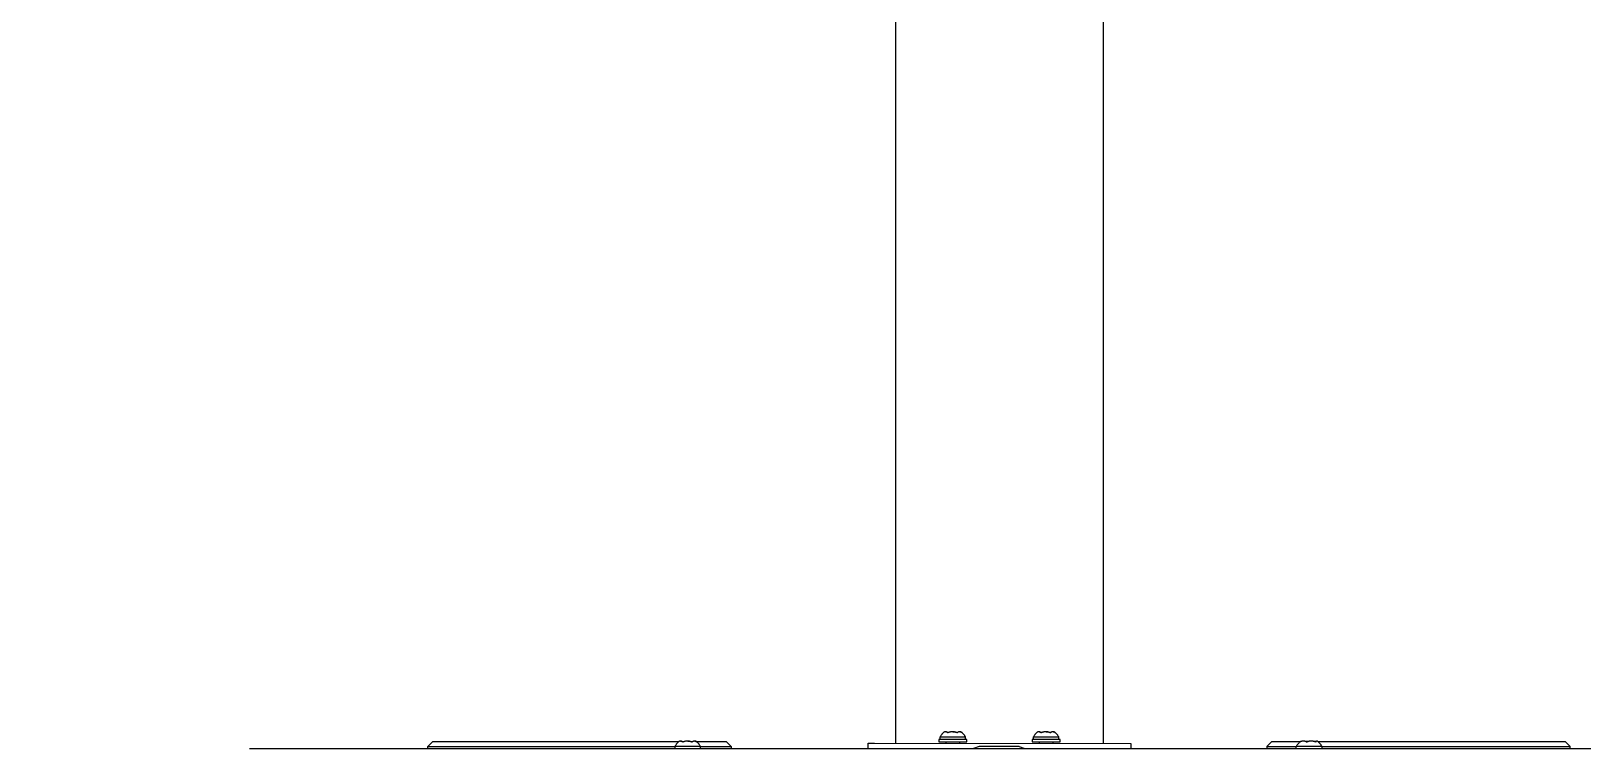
# Model space of a CAD drawing. Header units: millimetres. Extents: x 492 to 7139, y 278 to 5201.
# Drawn here: x 1157 to 1822, y 2796 to 3104 of the extents above; entities that cross this region are included whole.
import ezdxf

# ---------------------------------------------------------------- set-up
doc = ezdxf.new("R2010")
doc.units = ezdxf.units.MM
doc.layers.add('ZANO_R', color=7, linetype='Continuous', lineweight=0)
doc.layers.add('ZANO_W', color=1, linetype='Continuous', lineweight=0)
doc.styles.get("Standard").update_dxf_attribs({"font": 'arial.ttf'})
doc.dimstyles.new('pl i ang', dxfattribs={"dimtxt": 50, "dimasz": 50, "dimexe": 1.25, "dimexo": 0.625, "dimgap": 10, "dimtad": 1, "dimtoh": 1, "dimtxsty": 'Standard', "dimcen": 2.5, "dimclrd": 1, "dimclre": 1, "dimclrt": 1, "dimadec": 0, "dimazin": 0, "dimtfac": 1, "dimtmove": 0, "dimatfit": 3, "dimfxl": 1, "dimarcsym": 1})

# ---------------------------------------------------------------- blocks, each defined once
blk = doc.blocks.new('*D387')
at = {"layer": 'ZANO_W', "color": 1, "lineweight": -2}
for p, q in [((1567.73, 3599.4), (640.14, 3599.4)), ((650.14, 3559.4), (650.14, 2405.63)), ((1503.86, 2365.63), (640.14, 2365.63))]:
    blk.add_line(p, q, dxfattribs=at)
at = {"layer": 'ZANO_W', "color": 1}
for points in [[(656.81, 3559.4), (643.47, 3559.4), (650.14, 3599.4)], [(643.47, 2405.63), (656.81, 2405.63), (650.14, 2365.63)]]:
    blk.add_solid(points, dxfattribs=at)
at = {"layer": 'ZANO_W', "color": 1, "insert": (619.7, 2982.52), "char_height": 40, "attachment_point": 5, "rotation": 90}
blk.add_mtext('1234', dxfattribs=at)
blk = doc.blocks.new('*D388')
at = {"layer": 'ZANO_W', "color": 1, "lineweight": -2}
for p, q in [((1498.7, 5032.17), (538.56, 5032.17)), ((548.56, 4992.17), (548.56, 2405.63)), ((1493.86, 2365.63), (538.56, 2365.63))]:
    blk.add_line(p, q, dxfattribs=at)
at = {"layer": 'ZANO_W', "color": 1}
for points in [[(555.23, 4992.17), (541.9, 4992.17), (548.56, 5032.17)], [(541.9, 2405.63), (555.23, 2405.63), (548.56, 2365.63)]]:
    blk.add_solid(points, dxfattribs=at)
at = {"layer": 'ZANO_W', "color": 1, "insert": (518.14, 3698.9), "char_height": 40, "attachment_point": 5, "rotation": 90}
blk.add_mtext('2667', dxfattribs=at)

msp = doc.modelspace()

# ---------------------------------------------------------------- linework, layer by layer
at = {"layer": 'ZANO_R'}
for p, q in [((1528.12, 2798.13), (1528.12, 4898.97)), ((1617.02, 3136.28), (1617.02, 2797.99)), ((1547.16, 2800.83), (1547.07, 2800.65)), ((1547.25, 2801), (1547.16, 2800.83)), ((1547.35, 2801.18), (1547.25, 2801)), ((1547.45, 2801.34), (1547.35, 2801.18)), ((1547.56, 2801.51), (1547.45, 2801.34)), ((1547.68, 2801.67), (1547.56, 2801.51)), ((1547.8, 2801.82), (1547.68, 2801.67)), ((1547.92, 2801.97), (1547.8, 2801.82)), ((1548.05, 2802.12), (1547.92, 2801.97)), ((1548.19, 2802.27), (1548.05, 2802.12)), ((1548.33, 2802.41), (1548.19, 2802.27)), ((1548.47, 2802.54), (1548.33, 2802.41)), ((1548.62, 2802.67), (1548.47, 2802.54)), ((1548.65, 2802.7), (1548.62, 2802.67)), ((1548.68, 2802.73), (1548.65, 2802.7)), ((1548.71, 2802.76), (1548.68, 2802.73)), ((1548.75, 2802.78), (1548.71, 2802.76)), ((1548.78, 2802.81), (1548.75, 2802.78)), ((1548.82, 2802.83), (1548.78, 2802.81)), ((1548.86, 2802.85), (1548.82, 2802.83)), ((1548.89, 2802.87), (1548.86, 2802.85)), ((1548.93, 2802.89), (1548.89, 2802.87)), ((1548.97, 2802.91), (1548.93, 2802.89)), ((1549.01, 2802.93), (1548.97, 2802.91)), ((1549.05, 2802.94), (1549.01, 2802.93)), ((1549.09, 2802.96), (1549.05, 2802.94)), ((1549.13, 2802.97), (1549.09, 2802.96)), ((1549.17, 2802.98), (1549.13, 2802.97)), ((1549.21, 2802.99), (1549.17, 2802.98)), ((1549.25, 2803), (1549.21, 2802.99)), ((1549.3, 2803.01), (1549.25, 2803)), ((1549.34, 2803.01), (1549.3, 2803.01)), ((1549.38, 2803.02), (1549.34, 2803.01)), ((1549.42, 2803.02), (1549.38, 2803.02)), ((1549.47, 2803.02), (1549.42, 2803.02)), ((1549.51, 2803.02), (1549.47, 2803.02)), ((1549.55, 2803.02), (1549.51, 2803.02)), ((1549.54, 2803.02), (1549.59, 2803.02)), ((1549.6, 2803.02), (1549.55, 2803.02)), ((1549.59, 2803.02), (1549.65, 2803.02)), ((1549.64, 2803.01), (1549.6, 2803.02)), ((1549.68, 2803.01), (1549.64, 2803.01)), ((1549.65, 2803.02), (1549.7, 2803.02)), ((1549.72, 2803), (1549.68, 2803.01)), ((1549.7, 2803.02), (1549.75, 2803.01)), ((1549.76, 2802.99), (1549.72, 2803)), ((1549.75, 2803.01), (1549.81, 2803.01)), ((1549.81, 2802.98), (1549.76, 2802.99)), ((1549.81, 2803.01), (1549.86, 2803)), ((1549.85, 2802.97), (1549.81, 2802.98)), ((1549.89, 2802.95), (1549.85, 2802.97)), ((1549.86, 2803), (1549.91, 2802.99)), ((1549.93, 2802.94), (1549.89, 2802.95)), ((1549.91, 2802.99), (1549.97, 2802.98)), ((1549.97, 2802.92), (1549.93, 2802.94)), ((1549.97, 2802.98), (1550.02, 2802.96)), ((1550.01, 2802.9), (1549.97, 2802.92)), ((1550.04, 2802.88), (1550.01, 2802.9)), ((1550.02, 2802.96), (1550.07, 2802.95)), ((1550.08, 2802.86), (1550.04, 2802.88)), ((1550.07, 2802.95), (1550.12, 2802.93)), ((1550.12, 2802.84), (1550.08, 2802.86)), ((1550.12, 2802.93), (1550.17, 2802.91)), ((1550.16, 2802.82), (1550.12, 2802.84)), ((1550.19, 2802.8), (1550.16, 2802.82)), ((1550.17, 2802.91), (1550.22, 2802.89)), ((1550.23, 2802.77), (1550.19, 2802.8)), ((1550.22, 2802.89), (1550.27, 2802.87)), ((1550.26, 2802.74), (1550.23, 2802.77)), ((1550.29, 2802.72), (1550.26, 2802.74)), ((1550.27, 2802.87), (1550.32, 2802.85)), ((1550.32, 2802.69), (1550.29, 2802.72)), ((1550.32, 2802.85), (1550.37, 2802.82)), ((1550.35, 2802.66), (1550.32, 2802.69)), ((1550.38, 2802.63), (1550.35, 2802.66)), ((1550.37, 2802.82), (1550.42, 2802.79)), ((1550.41, 2802.59), (1550.38, 2802.63)), ((1550.57, 2802.66), (1550.41, 2802.59)), ((1550.42, 2802.79), (1550.46, 2802.77)), ((1550.46, 2802.77), (1550.51, 2802.74)), ((1550.51, 2802.74), (1550.55, 2802.7)), ((1550.55, 2802.7), (1550.59, 2802.67)), ((1550.73, 2802.72), (1550.57, 2802.66)), ((1550.9, 2802.78), (1550.73, 2802.72)), ((1551.06, 2802.83), (1550.9, 2802.78)), ((1551.23, 2802.88), (1551.06, 2802.83)), ((1551.4, 2802.91), (1551.23, 2802.88)), ((1551.57, 2802.95), (1551.4, 2802.91)), ((1551.74, 2802.97), (1551.57, 2802.95)), ((1551.91, 2803), (1551.74, 2802.97)), ((1552.08, 2803.01), (1551.91, 2803)), ((1552.26, 2803.02), (1552.08, 2803.01)), ((1552.43, 2803.02), (1552.26, 2803.02)), ((1552.6, 2803.02), (1552.43, 2803.02)), ((1552.58, 2803.02), (1552.75, 2803.02)), ((1552.78, 2803.01), (1552.6, 2803.02)), ((1552.75, 2803.02), (1552.92, 2803.02)), ((1552.95, 2803), (1552.78, 2803.01)), ((1552.92, 2803.02), (1553.08, 2803.01)), ((1553.12, 2802.97), (1552.95, 2803)), ((1553.08, 2803.01), (1553.25, 2802.99)), ((1553.29, 2802.95), (1553.12, 2802.97)), ((1553.25, 2802.99), (1553.42, 2802.97)), ((1553.46, 2802.91), (1553.29, 2802.95)), ((1553.42, 2802.97), (1553.58, 2802.95)), ((1553.63, 2802.88), (1553.46, 2802.91)), ((1553.58, 2802.95), (1553.75, 2802.91)), ((1553.8, 2802.83), (1553.63, 2802.88)), ((1553.75, 2802.91), (1553.91, 2802.88)), ((1553.96, 2802.78), (1553.8, 2802.83)), ((1553.91, 2802.88), (1554.07, 2802.83)), ((1554.13, 2802.72), (1553.96, 2802.78)), ((1554.07, 2802.83), (1554.23, 2802.78)), ((1554.29, 2802.66), (1554.13, 2802.72)), ((1554.23, 2802.78), (1554.39, 2802.73)), ((1554.45, 2802.59), (1554.29, 2802.66)), ((1554.39, 2802.73), (1554.55, 2802.67)), ((1554.49, 2802.63), (1554.45, 2802.59)), ((1554.53, 2802.67), (1554.49, 2802.63)), ((1554.57, 2802.7), (1554.53, 2802.67)), ((1554.62, 2802.73), (1554.57, 2802.7)), ((1554.66, 2802.76), (1554.62, 2802.73)), ((1554.71, 2802.79), (1554.66, 2802.76)), ((1554.75, 2802.82), (1554.71, 2802.79)), ((1554.8, 2802.84), (1554.75, 2802.82)), ((1554.85, 2802.87), (1554.8, 2802.84)), ((1554.9, 2802.89), (1554.85, 2802.87)), ((1554.95, 2802.91), (1554.9, 2802.89)), ((1555, 2802.93), (1554.95, 2802.91)), ((1555.05, 2802.95), (1555, 2802.93)), ((1555.1, 2802.96), (1555.05, 2802.95)), ((1555.15, 2802.98), (1555.1, 2802.96)), ((1555.21, 2802.99), (1555.15, 2802.98)), ((1555.26, 2803), (1555.21, 2802.99)), ((1555.31, 2803.01), (1555.26, 2803)), ((1555.37, 2803.01), (1555.31, 2803.01)), ((1555.42, 2803.02), (1555.37, 2803.01)), ((1555.48, 2803.02), (1555.42, 2803.02)), ((1555.53, 2803.02), (1555.48, 2803.02)), ((1555.58, 2803.02), (1555.53, 2803.02)), ((1555.64, 2803.02), (1555.58, 2803.02)), ((1555.62, 2803.02), (1555.67, 2803.02)), ((1555.69, 2803.01), (1555.64, 2803.02)), ((1555.67, 2803.02), (1555.71, 2803.02)), ((1555.75, 2803.01), (1555.69, 2803.01)), ((1555.71, 2803.02), (1555.76, 2803.02)), ((1555.8, 2803), (1555.75, 2803.01)), ((1555.76, 2803.02), (1555.8, 2803.01)), ((1555.8, 2803.01), (1555.85, 2803)), ((1555.85, 2802.99), (1555.8, 2803)), ((1555.85, 2803), (1555.89, 2803)), ((1555.9, 2802.98), (1555.85, 2802.99)), ((1555.89, 2803), (1555.94, 2802.99)), ((1555.96, 2802.96), (1555.9, 2802.98)), ((1555.94, 2802.99), (1555.98, 2802.98)), ((1556.01, 2802.95), (1555.96, 2802.96)), ((1555.98, 2802.98), (1556.02, 2802.96)), ((1556.06, 2802.93), (1556.01, 2802.95)), ((1556.02, 2802.96), (1556.07, 2802.95)), ((1556.11, 2802.91), (1556.06, 2802.93)), ((1556.07, 2802.95), (1556.11, 2802.93)), ((1556.11, 2802.93), (1556.15, 2802.92)), ((1556.16, 2802.89), (1556.11, 2802.91)), ((1556.15, 2802.92), (1556.19, 2802.9)), ((1556.21, 2802.87), (1556.16, 2802.89)), ((1556.19, 2802.9), (1556.23, 2802.88)), ((1556.26, 2802.84), (1556.21, 2802.87)), ((1556.23, 2802.88), (1556.27, 2802.86)), ((1556.31, 2802.82), (1556.26, 2802.84)), ((1556.27, 2802.86), (1556.31, 2802.83)), ((1556.31, 2802.83), (1556.35, 2802.81)), ((1556.35, 2802.79), (1556.31, 2802.82)), ((1556.35, 2802.81), (1556.38, 2802.78)), ((1556.4, 2802.76), (1556.35, 2802.79)), ((1556.38, 2802.78), (1556.42, 2802.76)), ((1556.44, 2802.73), (1556.4, 2802.76)), ((1556.42, 2802.76), (1556.46, 2802.73)), ((1556.49, 2802.7), (1556.44, 2802.73)), ((1556.46, 2802.73), (1556.49, 2802.7)), ((1556.53, 2802.67), (1556.49, 2802.7)), ((1556.49, 2802.7), (1556.52, 2802.67)), ((1556.52, 2802.67), (1556.57, 2802.63)), ((1556.57, 2802.63), (1556.53, 2802.67)), ((1556.61, 2802.59), (1556.57, 2802.63)), ((1556.57, 2802.63), (1556.61, 2802.59)), ((1556.76, 2802.46), (1556.61, 2802.6)), ((1556.91, 2802.32), (1556.76, 2802.46)), ((1557.05, 2802.17), (1556.91, 2802.32)), ((1557.18, 2802.02), (1557.05, 2802.17)), ((1557.31, 2801.86), (1557.18, 2802.02)), ((1557.44, 2801.7), (1557.31, 2801.86)), ((1557.56, 2801.53), (1557.44, 2801.7)), ((1557.67, 2801.37), (1557.56, 2801.53)), ((1557.78, 2801.19), (1557.67, 2801.37)), ((1557.88, 2801.02), (1557.78, 2801.19)), ((1557.98, 2800.84), (1557.88, 2801.02)), ((1558.07, 2800.65), (1557.98, 2800.84)), ((1587.16, 2800.83), (1587.07, 2800.65)), ((1587.25, 2801), (1587.16, 2800.83)), ((1587.35, 2801.17), (1587.25, 2801)), ((1587.45, 2801.34), (1587.35, 2801.17)), ((1587.56, 2801.5), (1587.45, 2801.34)), ((1587.68, 2801.66), (1587.56, 2801.5)), ((1587.8, 2801.82), (1587.68, 2801.66)), ((1587.92, 2801.97), (1587.8, 2801.82)), ((1588.05, 2802.12), (1587.92, 2801.97)), ((1588.19, 2802.26), (1588.05, 2802.12)), ((1588.33, 2802.4), (1588.19, 2802.26)), ((1588.47, 2802.54), (1588.33, 2802.4)), ((1588.62, 2802.67), (1588.47, 2802.54)), ((1588.65, 2802.7), (1588.62, 2802.67)), ((1588.68, 2802.73), (1588.65, 2802.7)), ((1588.71, 2802.75), (1588.68, 2802.73)), ((1588.75, 2802.78), (1588.71, 2802.75)), ((1588.78, 2802.8), (1588.75, 2802.78)), ((1588.82, 2802.83), (1588.78, 2802.8)), ((1588.86, 2802.85), (1588.82, 2802.83)), ((1588.89, 2802.87), (1588.86, 2802.85)), ((1588.93, 2802.89), (1588.89, 2802.87)), ((1588.97, 2802.91), (1588.93, 2802.89)), ((1589.01, 2802.93), (1588.97, 2802.91)), ((1589.05, 2802.94), (1589.01, 2802.93)), ((1589.09, 2802.96), (1589.05, 2802.94)), ((1589.13, 2802.97), (1589.09, 2802.96)), ((1589.17, 2802.98), (1589.13, 2802.97)), ((1589.21, 2802.99), (1589.17, 2802.98)), ((1589.25, 2803), (1589.21, 2802.99)), ((1589.3, 2803), (1589.25, 2803)), ((1589.34, 2803.01), (1589.3, 2803)), ((1589.38, 2803.01), (1589.34, 2803.01)), ((1589.42, 2803.02), (1589.38, 2803.01)), ((1589.47, 2803.02), (1589.42, 2803.02)), ((1589.51, 2803.02), (1589.47, 2803.02)), ((1589.55, 2803.02), (1589.51, 2803.02)), ((1589.54, 2803.02), (1589.59, 2803.02)), ((1589.6, 2803.01), (1589.55, 2803.02)), ((1589.59, 2803.02), (1589.65, 2803.02)), ((1589.64, 2803.01), (1589.6, 2803.01)), ((1589.68, 2803), (1589.64, 2803.01)), ((1589.65, 2803.02), (1589.7, 2803.01)), ((1589.72, 2802.99), (1589.68, 2803)), ((1589.7, 2803.01), (1589.75, 2803.01)), ((1589.76, 2802.98), (1589.72, 2802.99)), ((1589.75, 2803.01), (1589.81, 2803)), ((1589.81, 2802.97), (1589.76, 2802.98)), ((1589.81, 2803), (1589.86, 2802.99)), ((1589.85, 2802.96), (1589.81, 2802.97)), ((1589.89, 2802.95), (1589.85, 2802.96)), ((1589.86, 2802.99), (1589.91, 2802.98)), ((1589.93, 2802.93), (1589.89, 2802.95)), ((1589.91, 2802.98), (1589.97, 2802.97)), ((1589.97, 2802.92), (1589.93, 2802.93)), ((1589.97, 2802.97), (1590.02, 2802.96)), ((1590.01, 2802.9), (1589.97, 2802.92)), ((1590.04, 2802.88), (1590.01, 2802.9)), ((1590.02, 2802.96), (1590.07, 2802.94)), ((1590.08, 2802.86), (1590.04, 2802.88)), ((1590.07, 2802.94), (1590.12, 2802.93)), ((1590.12, 2802.84), (1590.08, 2802.86)), ((1590.12, 2802.93), (1590.17, 2802.91)), ((1590.16, 2802.82), (1590.12, 2802.84)), ((1590.19, 2802.79), (1590.16, 2802.82)), ((1590.17, 2802.91), (1590.22, 2802.89)), ((1590.22, 2802.77), (1590.19, 2802.79)), ((1590.22, 2802.89), (1590.27, 2802.87)), ((1590.26, 2802.74), (1590.22, 2802.77)), ((1590.29, 2802.71), (1590.26, 2802.74)), ((1590.27, 2802.87), (1590.32, 2802.84)), ((1590.32, 2802.68), (1590.29, 2802.71)), ((1590.32, 2802.84), (1590.37, 2802.82)), ((1590.35, 2802.65), (1590.32, 2802.68)), ((1590.38, 2802.62), (1590.35, 2802.65)), ((1590.37, 2802.82), (1590.42, 2802.79)), ((1590.41, 2802.59), (1590.38, 2802.62)), ((1590.57, 2802.66), (1590.41, 2802.59)), ((1590.42, 2802.79), (1590.46, 2802.76)), ((1590.46, 2802.76), (1590.51, 2802.73)), ((1590.51, 2802.73), (1590.55, 2802.7)), ((1590.55, 2802.7), (1590.59, 2802.67)), ((1590.73, 2802.72), (1590.57, 2802.66)), ((1590.9, 2802.78), (1590.73, 2802.72)), ((1591.06, 2802.83), (1590.9, 2802.78)), ((1591.23, 2802.87), (1591.06, 2802.83)), ((1591.4, 2802.91), (1591.23, 2802.87)), ((1591.57, 2802.94), (1591.4, 2802.91)), ((1591.74, 2802.97), (1591.57, 2802.94)), ((1591.91, 2802.99), (1591.74, 2802.97)), ((1592.08, 2803.01), (1591.91, 2802.99)), ((1592.26, 2803.02), (1592.08, 2803.01)), ((1592.43, 2803.02), (1592.26, 2803.02)), ((1592.6, 2803.02), (1592.43, 2803.02)), ((1592.58, 2803.02), (1592.75, 2803.02)), ((1592.78, 2803.01), (1592.6, 2803.02)), ((1592.75, 2803.02), (1592.92, 2803.01)), ((1592.95, 2802.99), (1592.78, 2803.01)), ((1592.92, 2803.01), (1593.08, 2803)), ((1593.12, 2802.97), (1592.95, 2802.99)), ((1593.08, 2803), (1593.25, 2802.99)), ((1593.29, 2802.94), (1593.12, 2802.97)), ((1593.25, 2802.99), (1593.42, 2802.97)), ((1593.46, 2802.91), (1593.29, 2802.94)), ((1593.42, 2802.97), (1593.58, 2802.94)), ((1593.63, 2802.87), (1593.46, 2802.91)), ((1593.58, 2802.94), (1593.75, 2802.91)), ((1593.8, 2802.83), (1593.63, 2802.87)), ((1593.75, 2802.91), (1593.91, 2802.87)), ((1593.96, 2802.78), (1593.8, 2802.83)), ((1593.91, 2802.87), (1594.07, 2802.83)), ((1594.13, 2802.72), (1593.96, 2802.78)), ((1594.07, 2802.83), (1594.23, 2802.78)), ((1594.29, 2802.66), (1594.13, 2802.72)), ((1594.23, 2802.78), (1594.39, 2802.73)), ((1594.45, 2802.59), (1594.29, 2802.66)), ((1594.39, 2802.73), (1594.55, 2802.67)), ((1594.49, 2802.63), (1594.45, 2802.59)), ((1594.53, 2802.66), (1594.49, 2802.63)), ((1594.57, 2802.7), (1594.53, 2802.66)), ((1594.62, 2802.73), (1594.57, 2802.7)), ((1594.66, 2802.76), (1594.62, 2802.73)), ((1594.71, 2802.79), (1594.66, 2802.76)), ((1594.75, 2802.81), (1594.71, 2802.79)), ((1594.8, 2802.84), (1594.75, 2802.81)), ((1594.85, 2802.86), (1594.8, 2802.84)), ((1594.9, 2802.89), (1594.85, 2802.86)), ((1594.95, 2802.91), (1594.9, 2802.89)), ((1595, 2802.93), (1594.95, 2802.91)), ((1595.05, 2802.94), (1595, 2802.93)), ((1595.1, 2802.96), (1595.05, 2802.94)), ((1595.15, 2802.97), (1595.1, 2802.96)), ((1595.21, 2802.99), (1595.15, 2802.97)), ((1595.26, 2803), (1595.21, 2802.99)), ((1595.31, 2803), (1595.26, 2803)), ((1595.37, 2803.01), (1595.31, 2803)), ((1595.42, 2803.01), (1595.37, 2803.01)), ((1595.48, 2803.02), (1595.42, 2803.01)), ((1595.53, 2803.02), (1595.48, 2803.02)), ((1595.58, 2803.02), (1595.53, 2803.02)), ((1595.64, 2803.01), (1595.58, 2803.02)), ((1595.62, 2803.02), (1595.67, 2803.02)), ((1595.69, 2803.01), (1595.64, 2803.01)), ((1595.67, 2803.02), (1595.71, 2803.02)), ((1595.75, 2803), (1595.69, 2803.01)), ((1595.71, 2803.02), (1595.76, 2803.01)), ((1595.8, 2803), (1595.75, 2803)), ((1595.76, 2803.01), (1595.8, 2803.01)), ((1595.8, 2803.01), (1595.85, 2803)), ((1595.85, 2802.99), (1595.8, 2803)), ((1595.85, 2803), (1595.89, 2802.99)), ((1595.9, 2802.97), (1595.85, 2802.99)), ((1595.89, 2802.99), (1595.94, 2802.98)), ((1595.96, 2802.96), (1595.9, 2802.97)), ((1595.94, 2802.98), (1595.98, 2802.97)), ((1596.01, 2802.94), (1595.96, 2802.96)), ((1595.98, 2802.97), (1596.02, 2802.96)), ((1596.06, 2802.93), (1596.01, 2802.94)), ((1596.02, 2802.96), (1596.07, 2802.95)), ((1596.11, 2802.91), (1596.06, 2802.93)), ((1596.07, 2802.95), (1596.11, 2802.93)), ((1596.11, 2802.93), (1596.15, 2802.91)), ((1596.16, 2802.89), (1596.11, 2802.91)), ((1596.15, 2802.91), (1596.19, 2802.89)), ((1596.21, 2802.86), (1596.16, 2802.89)), ((1596.19, 2802.89), (1596.23, 2802.87)), ((1596.26, 2802.84), (1596.21, 2802.86)), ((1596.23, 2802.87), (1596.27, 2802.85)), ((1596.31, 2802.81), (1596.26, 2802.84)), ((1596.27, 2802.85), (1596.31, 2802.83)), ((1596.31, 2802.83), (1596.35, 2802.81)), ((1596.35, 2802.79), (1596.31, 2802.81)), ((1596.35, 2802.81), (1596.38, 2802.78)), ((1596.4, 2802.76), (1596.35, 2802.79)), ((1596.38, 2802.78), (1596.42, 2802.75)), ((1596.44, 2802.73), (1596.4, 2802.76)), ((1596.42, 2802.75), (1596.46, 2802.73)), ((1596.49, 2802.7), (1596.44, 2802.73)), ((1596.46, 2802.73), (1596.49, 2802.7)), ((1596.53, 2802.66), (1596.49, 2802.7)), ((1596.49, 2802.7), (1596.52, 2802.67)), ((1596.52, 2802.67), (1596.57, 2802.63)), ((1596.57, 2802.63), (1596.53, 2802.66)), ((1596.61, 2802.59), (1596.57, 2802.63)), ((1596.57, 2802.63), (1596.61, 2802.59)), ((1596.76, 2802.45), (1596.61, 2802.59)), ((1596.91, 2802.31), (1596.76, 2802.45)), ((1597.05, 2802.16), (1596.91, 2802.31)), ((1597.18, 2802.01), (1597.05, 2802.16)), ((1597.31, 2801.86), (1597.18, 2802.01)), ((1597.44, 2801.7), (1597.31, 2801.86)), ((1597.56, 2801.53), (1597.44, 2801.7)), ((1597.67, 2801.36), (1597.56, 2801.53)), ((1597.78, 2801.19), (1597.67, 2801.36)), ((1597.88, 2801.01), (1597.78, 2801.19)), ((1597.98, 2800.83), (1597.88, 2801.01)), ((1598.07, 2800.65), (1597.98, 2800.83)), ((1250.9, 2795.65), (1250.82, 2795.64)), ((1572.44, 2795.65), (1250.9, 2795.65)), ((1327.44, 2795.65), (1327.44, 2796.65)), ((1327.44, 2796.65), (1433.34, 2796.65)), ((1327.45, 2796.65), (1329.44, 2798.65)), ((1434.87, 2798.65), (1329.44, 2798.65)), ((1433.43, 2796.82), (1433.34, 2796.65)), ((1444.34, 2796.65), (1433.34, 2796.65)), ((1433.34, 2796.65), (1433.34, 2795.65)), ((1433.53, 2797), (1433.43, 2796.82)), ((1433.62, 2797.17), (1433.53, 2797)), ((1433.73, 2797.33), (1433.62, 2797.17)), ((1433.84, 2797.5), (1433.73, 2797.33)), ((1433.95, 2797.66), (1433.84, 2797.5)), ((1434.07, 2797.81), (1433.95, 2797.66)), ((1434.2, 2797.97), (1434.07, 2797.81)), ((1434.33, 2798.11), (1434.2, 2797.97)), ((1434.46, 2798.26), (1434.33, 2798.11)), ((1434.6, 2798.4), (1434.46, 2798.26)), ((1434.74, 2798.53), (1434.6, 2798.4)), ((1434.89, 2798.66), (1434.74, 2798.53)), ((1434.92, 2798.69), (1434.89, 2798.66)), ((1434.96, 2798.72), (1434.92, 2798.69)), ((1434.99, 2798.75), (1434.96, 2798.72)), ((1435.02, 2798.77), (1434.99, 2798.75)), ((1435.06, 2798.8), (1435.02, 2798.77)), ((1435.09, 2798.82), (1435.06, 2798.8)), ((1435.13, 2798.84), (1435.09, 2798.82)), ((1435.17, 2798.87), (1435.13, 2798.84)), ((1435.2, 2798.89), (1435.17, 2798.87)), ((1435.24, 2798.9), (1435.2, 2798.89)), ((1435.28, 2798.92), (1435.24, 2798.9)), ((1435.32, 2798.94), (1435.28, 2798.92)), ((1435.36, 2798.95), (1435.32, 2798.94)), ((1435.4, 2798.96), (1435.36, 2798.95)), ((1435.44, 2798.97), (1435.4, 2798.96)), ((1435.49, 2798.98), (1435.44, 2798.97)), ((1435.53, 2798.99), (1435.49, 2798.98)), ((1435.57, 2799), (1435.53, 2798.99)), ((1435.61, 2799.01), (1435.57, 2799)), ((1435.66, 2799.01), (1435.61, 2799.01)), ((1435.7, 2799.01), (1435.66, 2799.01)), ((1435.74, 2799.01), (1435.7, 2799.01)), ((1435.78, 2799.01), (1435.74, 2799.01)), ((1435.83, 2799.01), (1435.78, 2799.01)), ((1435.81, 2799.01), (1435.87, 2799.01)), ((1435.87, 2799.01), (1435.83, 2799.01)), ((1435.91, 2799), (1435.87, 2799.01)), ((1435.87, 2799.01), (1435.92, 2799.01)), ((1435.95, 2799), (1435.91, 2799)), ((1435.92, 2799.01), (1435.97, 2799.01)), ((1436, 2798.99), (1435.95, 2799)), ((1435.97, 2799.01), (1436.03, 2799)), ((1436.04, 2798.98), (1436, 2798.99)), ((1436.03, 2799), (1436.08, 2799)), ((1436.08, 2798.97), (1436.04, 2798.98)), ((1436.08, 2799), (1436.13, 2798.99)), ((1436.12, 2798.96), (1436.08, 2798.97)), ((1436.16, 2798.94), (1436.12, 2798.96)), ((1436.13, 2798.99), (1436.19, 2798.98)), ((1436.2, 2798.93), (1436.16, 2798.94)), ((1436.19, 2798.98), (1436.24, 2798.97)), ((1436.24, 2798.91), (1436.2, 2798.93)), ((1436.24, 2798.97), (1436.29, 2798.95)), ((1436.28, 2798.89), (1436.24, 2798.91)), ((1436.32, 2798.88), (1436.28, 2798.89)), ((1436.29, 2798.95), (1436.34, 2798.94)), ((1436.36, 2798.86), (1436.32, 2798.88)), ((1436.34, 2798.94), (1436.4, 2798.92)), ((1436.39, 2798.83), (1436.36, 2798.86)), ((1436.43, 2798.81), (1436.39, 2798.83)), ((1436.4, 2798.92), (1436.45, 2798.9)), ((1436.46, 2798.79), (1436.43, 2798.81)), ((1436.45, 2798.9), (1436.5, 2798.88)), ((1436.5, 2798.76), (1436.46, 2798.79)), ((1436.5, 2798.88), (1436.55, 2798.86)), ((1436.53, 2798.74), (1436.5, 2798.76)), ((1436.56, 2798.71), (1436.53, 2798.74)), ((1436.55, 2798.86), (1436.6, 2798.84)), ((1436.6, 2798.68), (1436.56, 2798.71)), ((1436.6, 2798.84), (1436.64, 2798.81)), ((1436.63, 2798.65), (1436.6, 2798.68)), ((1436.66, 2798.62), (1436.63, 2798.65)), ((1436.64, 2798.81), (1436.69, 2798.79)), ((1436.68, 2798.59), (1436.66, 2798.62)), ((1436.84, 2798.65), (1436.68, 2798.59)), ((1436.69, 2798.79), (1436.74, 2798.76)), ((1436.74, 2798.76), (1436.78, 2798.73)), ((1436.78, 2798.73), (1436.83, 2798.7)), ((1436.83, 2798.7), (1436.87, 2798.66)), ((1437.01, 2798.72), (1436.84, 2798.65)), ((1437.17, 2798.77), (1437.01, 2798.72)), ((1437.34, 2798.82), (1437.17, 2798.77)), ((1437.5, 2798.87), (1437.34, 2798.82)), ((1437.67, 2798.91), (1437.5, 2798.87)), ((1437.84, 2798.94), (1437.67, 2798.91)), ((1438.01, 2798.97), (1437.84, 2798.94)), ((1438.19, 2798.99), (1438.01, 2798.97)), ((1438.36, 2799), (1438.19, 2798.99)), ((1438.53, 2799.01), (1438.36, 2799)), ((1438.7, 2799.01), (1438.53, 2799.01)), ((1438.88, 2799.01), (1438.7, 2799.01)), ((1438.85, 2799.01), (1439.02, 2799.01)), ((1439.05, 2799), (1438.88, 2799.01)), ((1439.02, 2799.01), (1439.19, 2799.01)), ((1439.22, 2798.99), (1439.05, 2799)), ((1439.19, 2799.01), (1439.36, 2799)), ((1439.39, 2798.97), (1439.22, 2798.99)), ((1439.36, 2799), (1439.52, 2798.98)), ((1439.57, 2798.94), (1439.39, 2798.97)), ((1439.52, 2798.98), (1439.69, 2798.96)), ((1439.74, 2798.91), (1439.57, 2798.94)), ((1439.69, 2798.96), (1439.86, 2798.94)), ((1439.9, 2798.87), (1439.74, 2798.91)), ((1439.86, 2798.94), (1440.02, 2798.91)), ((1440.07, 2798.82), (1439.9, 2798.87)), ((1440.02, 2798.91), (1440.18, 2798.87)), ((1440.24, 2798.77), (1440.07, 2798.82)), ((1440.18, 2798.87), (1440.35, 2798.82)), ((1440.4, 2798.72), (1440.24, 2798.77)), ((1440.35, 2798.82), (1440.51, 2798.78)), ((1440.56, 2798.65), (1440.4, 2798.72)), ((1440.51, 2798.78), (1440.66, 2798.72)), ((1440.72, 2798.59), (1440.56, 2798.65)), ((1440.66, 2798.72), (1440.82, 2798.66)), ((1440.76, 2798.62), (1440.72, 2798.59)), ((1440.8, 2798.66), (1440.76, 2798.62)), ((1440.85, 2798.69), (1440.8, 2798.66)), ((1440.89, 2798.72), (1440.85, 2798.69)), ((1440.93, 2798.75), (1440.89, 2798.72)), ((1440.98, 2798.78), (1440.93, 2798.75)), ((1441.03, 2798.81), (1440.98, 2798.78)), ((1441.07, 2798.84), (1441.03, 2798.81)), ((1441.12, 2798.86), (1441.07, 2798.84)), ((1441.17, 2798.88), (1441.12, 2798.86)), ((1441.22, 2798.9), (1441.17, 2798.88)), ((1441.27, 2798.92), (1441.22, 2798.9)), ((1441.32, 2798.94), (1441.27, 2798.92)), ((1441.38, 2798.95), (1441.32, 2798.94)), ((1441.43, 2798.97), (1441.38, 2798.95)), ((1441.48, 2798.98), (1441.43, 2798.97)), ((1441.53, 2798.99), (1441.48, 2798.98)), ((1441.59, 2799), (1441.53, 2798.99)), ((1441.64, 2799.01), (1441.59, 2799)), ((1441.69, 2799.01), (1441.64, 2799.01)), ((1441.75, 2799.01), (1441.69, 2799.01)), ((1441.8, 2799.01), (1441.75, 2799.01)), ((1441.86, 2799.01), (1441.8, 2799.01)), ((1441.91, 2799.01), (1441.86, 2799.01)), ((1441.9, 2799.01), (1441.94, 2799.01)), ((1441.96, 2799.01), (1441.91, 2799.01)), ((1441.94, 2799.01), (1441.99, 2799.01)), ((1442.02, 2799), (1441.96, 2799.01)), ((1441.99, 2799.01), (1442.03, 2799.01)), ((1442.07, 2798.99), (1442.02, 2799)), ((1442.03, 2799.01), (1442.08, 2799)), ((1442.13, 2798.98), (1442.07, 2798.99)), ((1442.08, 2799), (1442.12, 2799)), ((1442.12, 2799), (1442.17, 2798.99)), ((1442.18, 2798.97), (1442.13, 2798.98)), ((1442.17, 2798.99), (1442.21, 2798.98)), ((1442.23, 2798.95), (1442.18, 2798.97)), ((1442.21, 2798.98), (1442.25, 2798.97)), ((1442.28, 2798.94), (1442.23, 2798.95)), ((1442.25, 2798.97), (1442.3, 2798.95)), ((1442.33, 2798.92), (1442.28, 2798.94)), ((1442.3, 2798.95), (1442.34, 2798.94)), ((1442.38, 2798.9), (1442.33, 2798.92)), ((1442.34, 2798.94), (1442.38, 2798.92)), ((1442.38, 2798.92), (1442.42, 2798.91)), ((1442.43, 2798.88), (1442.38, 2798.9)), ((1442.42, 2798.91), (1442.46, 2798.89)), ((1442.48, 2798.86), (1442.43, 2798.88)), ((1442.46, 2798.89), (1442.5, 2798.87)), ((1442.53, 2798.84), (1442.48, 2798.86)), ((1442.5, 2798.87), (1442.54, 2798.85)), ((1442.58, 2798.81), (1442.53, 2798.84)), ((1442.54, 2798.85), (1442.58, 2798.83)), ((1442.58, 2798.83), (1442.62, 2798.8)), ((1442.63, 2798.78), (1442.58, 2798.81)), ((1442.62, 2798.8), (1442.66, 2798.78)), ((1442.67, 2798.75), (1442.63, 2798.78)), ((1442.66, 2798.78), (1442.69, 2798.75)), ((1442.72, 2798.72), (1442.67, 2798.75)), ((1442.69, 2798.75), (1442.73, 2798.72)), ((1442.76, 2798.69), (1442.72, 2798.72)), ((1442.73, 2798.72), (1442.76, 2798.69)), ((1442.8, 2798.66), (1442.76, 2798.69)), ((1442.76, 2798.69), (1442.8, 2798.66)), ((1442.84, 2798.62), (1442.8, 2798.66)), ((1442.8, 2798.66), (1442.84, 2798.63)), ((1455.44, 2798.65), (1442.82, 2798.65)), ((1442.84, 2798.63), (1442.88, 2798.59)), ((1442.88, 2798.59), (1442.84, 2798.62)), ((1443.03, 2798.45), (1442.88, 2798.59)), ((1443.18, 2798.31), (1443.03, 2798.45)), ((1443.32, 2798.16), (1443.18, 2798.31)), ((1443.46, 2798.01), (1443.32, 2798.16)), ((1443.59, 2797.85), (1443.46, 2798.01)), ((1443.71, 2797.69), (1443.59, 2797.85)), ((1443.83, 2797.53), (1443.71, 2797.69)), ((1443.95, 2797.36), (1443.83, 2797.53)), ((1444.05, 2797.18), (1443.95, 2797.36)), ((1444.16, 2797.01), (1444.05, 2797.18)), ((1444.25, 2796.83), (1444.16, 2797.01)), ((1444.34, 2796.65), (1444.25, 2796.83)), ((1444.34, 2796.65), (1457.44, 2796.65)), ((1444.34, 2795.65), (1444.34, 2796.65)), ((1455.44, 2798.65), (1457.44, 2796.65)), ((1457.44, 2796.65), (1457.44, 2795.65)), ((1516.22, 2795.65), (1516.23, 2798.15)), ((1516.23, 2798.15), (1516.25, 2798.15)), ((1516.25, 2798.15), (1518.95, 2798.15)), ((1518.95, 2798.15), (1628.93, 2797.97)), ((1558.57, 2799.65), (1546.57, 2799.65)), ((1546.57, 2799.65), (1546.57, 2798.65)), ((1546.57, 2798.65), (1558.57, 2798.65)), ((1558.07, 2800.65), (1547.07, 2800.65)), ((1547.07, 2800.65), (1547.07, 2799.65)), ((1549.57, 2798.65), (1549.57, 2798.1)), ((1555.57, 2798.09), (1555.57, 2798.65)), ((1558.07, 2799.65), (1558.07, 2800.65)), ((1558.57, 2798.65), (1558.57, 2799.65)), ((1561.44, 2795.81), (1561.44, 2795.65)), ((1563.9, 2796.65), (1561.45, 2795.81)), ((1561.45, 2795.81), (1572.44, 2795.81)), ((1561.45, 2795.81), (1561.45, 2795.81)), ((1572.44, 2796.65), (1563.9, 2796.65)), ((1580.98, 2796.65), (1572.44, 2796.65)), ((1572.44, 2795.81), (1583.44, 2795.81)), ((1893.97, 2795.65), (1572.44, 2795.65)), ((1580.99, 2796.65), (1583.44, 2795.81)), ((1583.44, 2795.81), (1583.44, 2795.65)), ((1598.57, 2799.65), (1586.57, 2799.65)), ((1586.57, 2799.65), (1586.57, 2798.65)), ((1586.57, 2798.65), (1598.57, 2798.65)), ((1598.07, 2800.65), (1587.07, 2800.65)), ((1587.07, 2800.65), (1587.07, 2799.65)), ((1589.57, 2798.65), (1589.57, 2798.04)), ((1595.57, 2798.03), (1595.57, 2798.65)), ((1598.07, 2799.65), (1598.07, 2800.65)), ((1598.57, 2798.65), (1598.57, 2799.65)), ((1628.93, 2797.97), (1628.92, 2795.65)), ((1689.32, 2798.65), (1687.32, 2796.65)), ((1687.32, 2796.65), (1699.88, 2796.65)), ((1687.32, 2796.65), (1687.32, 2795.65)), ((1701.41, 2798.65), (1689.32, 2798.65)), ((1699.88, 2796.65), (1699.98, 2796.84)), ((1700.14, 2796.65), (1699.88, 2796.65)), ((1699.88, 2795.65), (1699.88, 2796.65)), ((1699.98, 2796.84), (1700.08, 2797.02)), ((1700.08, 2797.02), (1700.18, 2797.2)), ((1710.88, 2796.65), (1700.14, 2796.65)), ((1700.18, 2797.2), (1700.3, 2797.38)), ((1700.3, 2797.38), (1700.42, 2797.55)), ((1700.42, 2797.55), (1700.54, 2797.72)), ((1700.54, 2797.72), (1700.67, 2797.89)), ((1700.67, 2797.89), (1700.81, 2798.05)), ((1700.81, 2798.05), (1700.95, 2798.2)), ((1700.95, 2798.2), (1701.09, 2798.35)), ((1701.09, 2798.35), (1701.25, 2798.5)), ((1701.25, 2798.5), (1701.4, 2798.64)), ((1701.4, 2798.64), (1701.57, 2798.78)), ((1701.55, 2798.63), (1701.48, 2798.59)), ((1701.48, 2798.59), (1701.49, 2798.6)), ((1701.49, 2798.62), (1701.5, 2798.64)), ((1701.49, 2798.6), (1701.49, 2798.62)), ((1701.5, 2798.65), (1701.51, 2798.67)), ((1701.5, 2798.64), (1701.5, 2798.65)), ((1701.51, 2798.69), (1701.52, 2798.7)), ((1701.51, 2798.67), (1701.51, 2798.69)), ((1701.52, 2798.7), (1701.53, 2798.72)), ((1701.53, 2798.72), (1701.54, 2798.73)), ((1701.54, 2798.75), (1701.55, 2798.76)), ((1701.54, 2798.73), (1701.54, 2798.75)), ((1701.55, 2798.76), (1701.56, 2798.78)), ((1701.61, 2798.66), (1701.55, 2798.63)), ((1701.56, 2798.78), (1701.57, 2798.79)), ((1701.57, 2798.78), (1701.73, 2798.9)), ((1701.57, 2798.79), (1701.58, 2798.81)), ((1701.58, 2798.81), (1701.59, 2798.82)), ((1701.59, 2798.82), (1701.61, 2798.83)), ((1701.61, 2798.83), (1701.62, 2798.84)), ((1701.69, 2798.71), (1701.61, 2798.66)), ((1701.62, 2798.84), (1701.63, 2798.86)), ((1701.63, 2798.86), (1701.64, 2798.87)), ((1701.64, 2798.87), (1701.66, 2798.88)), ((1701.66, 2798.88), (1701.67, 2798.89)), ((1701.67, 2798.89), (1701.68, 2798.9)), ((1701.68, 2798.9), (1701.7, 2798.91)), ((1701.77, 2798.75), (1701.69, 2798.71)), ((1701.7, 2798.91), (1701.71, 2798.92)), ((1701.71, 2798.92), (1701.73, 2798.93)), ((1701.73, 2798.93), (1701.74, 2798.94)), ((1701.74, 2798.94), (1701.76, 2798.95)), ((1701.76, 2798.95), (1701.77, 2798.95)), ((1701.77, 2798.95), (1701.79, 2798.96)), ((1701.85, 2798.79), (1701.77, 2798.75)), ((1701.79, 2798.96), (1701.81, 2798.97)), ((1701.81, 2798.97), (1701.82, 2798.97)), ((1701.82, 2798.97), (1701.84, 2798.98)), ((1701.84, 2798.98), (1701.86, 2798.98)), ((1701.94, 2798.82), (1701.85, 2798.79)), ((1701.86, 2798.98), (1701.87, 2798.99)), ((1701.87, 2798.99), (1701.89, 2798.99)), ((1701.89, 2798.99), (1701.91, 2798.99)), ((1701.91, 2798.99), (1701.92, 2798.99)), ((1701.92, 2798.99), (1701.94, 2799)), ((1701.94, 2799), (1701.96, 2799)), ((1702.02, 2798.85), (1701.94, 2798.82)), ((1701.96, 2799), (1701.98, 2799)), ((1701.98, 2799), (1701.99, 2799)), ((1701.99, 2799), (1702.01, 2799)), ((1702.01, 2799), (1702.03, 2798.99)), ((1702.11, 2798.88), (1702.02, 2798.85)), ((1702.03, 2798.99), (1702.05, 2798.99)), ((1702.05, 2798.99), (1702.06, 2798.99)), ((1702.06, 2798.99), (1702.08, 2798.99)), ((1702.08, 2798.99), (1702.1, 2798.98)), ((1702.1, 2798.98), (1702.11, 2798.98)), ((1702.11, 2798.98), (1702.13, 2798.97)), ((1702.19, 2798.91), (1702.11, 2798.88)), ((1702.13, 2798.97), (1702.15, 2798.97)), ((1702.15, 2798.97), (1702.16, 2798.96)), ((1702.16, 2798.96), (1702.18, 2798.95)), ((1702.18, 2798.95), (1702.2, 2798.95)), ((1702.28, 2798.93), (1702.19, 2798.91)), ((1702.2, 2798.95), (1702.21, 2798.94)), ((1702.21, 2798.94), (1702.23, 2798.93)), ((1702.23, 2798.93), (1702.24, 2798.92)), ((1702.37, 2798.95), (1702.28, 2798.93)), ((1702.46, 2798.97), (1702.37, 2798.95)), ((1702.54, 2798.99), (1702.46, 2798.97)), ((1702.63, 2799), (1702.54, 2798.99)), ((1702.72, 2799.01), (1702.63, 2799)), ((1702.81, 2799.01), (1702.72, 2799.01)), ((1702.9, 2799.01), (1702.81, 2799.01)), ((1702.99, 2799.01), (1702.9, 2799.01)), ((1703.08, 2799.01), (1702.99, 2799.01)), ((1703.17, 2799), (1703.08, 2799.01)), ((1703.26, 2798.99), (1703.17, 2799)), ((1703.35, 2798.98), (1703.26, 2798.99)), ((1703.44, 2798.96), (1703.35, 2798.98)), ((1703.53, 2798.94), (1703.44, 2798.96)), ((1703.62, 2798.92), (1703.53, 2798.94)), ((1703.57, 2798.93), (1703.72, 2798.95)), ((1703.7, 2798.89), (1703.62, 2798.92)), ((1703.79, 2798.87), (1703.7, 2798.89)), ((1703.72, 2798.95), (1703.87, 2798.98)), ((1703.87, 2798.83), (1703.79, 2798.87)), ((1703.87, 2798.98), (1704.02, 2798.99)), ((1703.96, 2798.8), (1703.87, 2798.83)), ((1704.04, 2798.76), (1703.96, 2798.8)), ((1704.02, 2798.99), (1704.17, 2799)), ((1704.12, 2798.72), (1704.04, 2798.76)), ((1704.2, 2798.68), (1704.12, 2798.72)), ((1704.17, 2799), (1704.33, 2799.01)), ((1704.28, 2798.63), (1704.2, 2798.68)), ((1704.35, 2798.59), (1704.28, 2798.63)), ((1704.33, 2799.01), (1704.48, 2799.01)), ((1704.5, 2798.65), (1704.35, 2798.59)), ((1704.48, 2799.01), (1704.63, 2799.01)), ((1704.65, 2798.71), (1704.5, 2798.65)), ((1704.63, 2799.01), (1704.78, 2799)), ((1704.8, 2798.77), (1704.65, 2798.71)), ((1704.78, 2799), (1704.93, 2798.99)), ((1704.95, 2798.81), (1704.8, 2798.77)), ((1704.93, 2798.99), (1705.08, 2798.97)), ((1705.11, 2798.86), (1704.95, 2798.81)), ((1705.08, 2798.97), (1705.23, 2798.95)), ((1705.26, 2798.9), (1705.11, 2798.86)), ((1705.23, 2798.95), (1705.38, 2798.92)), ((1705.42, 2798.93), (1705.26, 2798.9)), ((1705.58, 2798.96), (1705.42, 2798.93)), ((1705.74, 2798.98), (1705.58, 2798.96)), ((1705.9, 2799), (1705.74, 2798.98)), ((1706.06, 2799.01), (1705.9, 2799)), ((1706.22, 2799.01), (1706.06, 2799.01)), ((1706.38, 2799.01), (1706.22, 2799.01)), ((1706.54, 2799.01), (1706.38, 2799.01)), ((1706.7, 2799), (1706.54, 2799.01)), ((1706.86, 2798.98), (1706.7, 2799)), ((1707.02, 2798.96), (1706.86, 2798.98)), ((1707.18, 2798.93), (1707.02, 2798.96)), ((1707.34, 2798.9), (1707.18, 2798.93)), ((1707.19, 2798.93), (1707.27, 2798.95)), ((1707.27, 2798.95), (1707.36, 2798.97)), ((1707.5, 2798.86), (1707.34, 2798.9)), ((1707.36, 2798.97), (1707.44, 2798.98)), ((1707.44, 2798.98), (1707.52, 2798.99)), ((1707.65, 2798.81), (1707.5, 2798.86)), ((1707.52, 2798.99), (1707.61, 2799)), ((1707.61, 2799), (1707.69, 2799.01)), ((1707.8, 2798.77), (1707.65, 2798.81)), ((1707.69, 2799.01), (1707.77, 2799.01)), ((1707.77, 2799.01), (1707.86, 2799.01)), ((1707.95, 2798.71), (1707.8, 2798.77)), ((1707.86, 2799.01), (1707.94, 2799.01)), ((1707.94, 2799.01), (1708.03, 2799.01)), ((1708.1, 2798.65), (1707.95, 2798.71)), ((1708.03, 2799.01), (1708.11, 2799)), ((1708.25, 2798.59), (1708.1, 2798.65)), ((1708.11, 2799), (1708.19, 2798.99)), ((1708.19, 2798.99), (1708.28, 2798.98)), ((1708.26, 2798.62), (1708.25, 2798.6)), ((1708.25, 2798.6), (1708.25, 2798.59)), ((1708.27, 2798.65), (1708.26, 2798.64)), ((1708.26, 2798.64), (1708.26, 2798.62)), ((1708.28, 2798.67), (1708.27, 2798.65)), ((1708.28, 2798.98), (1708.36, 2798.96)), ((1708.29, 2798.7), (1708.28, 2798.69)), ((1708.28, 2798.69), (1708.28, 2798.67)), ((1708.3, 2798.72), (1708.29, 2798.7)), ((1708.31, 2798.75), (1708.3, 2798.73)), ((1708.3, 2798.73), (1708.3, 2798.72)), ((1708.32, 2798.76), (1708.31, 2798.75)), ((1708.33, 2798.78), (1708.32, 2798.76)), ((1708.34, 2798.79), (1708.33, 2798.78)), ((1708.35, 2798.81), (1708.34, 2798.79)), ((1708.36, 2798.82), (1708.35, 2798.81)), ((1708.36, 2798.96), (1708.44, 2798.94)), ((1708.38, 2798.83), (1708.36, 2798.82)), ((1708.39, 2798.85), (1708.38, 2798.83)), ((1708.4, 2798.86), (1708.39, 2798.85)), ((1708.41, 2798.87), (1708.4, 2798.86)), ((1708.43, 2798.88), (1708.41, 2798.87)), ((1708.44, 2798.89), (1708.43, 2798.88)), ((1708.44, 2798.94), (1708.52, 2798.92)), ((1708.46, 2798.9), (1708.44, 2798.89)), ((1708.47, 2798.91), (1708.46, 2798.9)), ((1708.49, 2798.92), (1708.47, 2798.91)), ((1708.5, 2798.93), (1708.49, 2798.92)), ((1708.52, 2798.94), (1708.5, 2798.93)), ((1708.53, 2798.95), (1708.52, 2798.94)), ((1708.55, 2798.96), (1708.53, 2798.95)), ((1708.56, 2798.96), (1708.55, 2798.96)), ((1708.58, 2798.97), (1708.56, 2798.96)), ((1708.6, 2798.97), (1708.58, 2798.97)), ((1708.61, 2798.98), (1708.6, 2798.97)), ((1708.63, 2798.98), (1708.61, 2798.98)), ((1708.65, 2798.99), (1708.63, 2798.98)), ((1708.67, 2798.99), (1708.65, 2798.99)), ((1708.68, 2798.99), (1708.67, 2798.99)), ((1708.7, 2798.99), (1708.68, 2798.99)), ((1708.72, 2799), (1708.7, 2798.99)), ((1708.74, 2799), (1708.72, 2799)), ((1708.75, 2799), (1708.74, 2799)), ((1708.77, 2799), (1708.75, 2799)), ((1708.79, 2798.99), (1708.77, 2799)), ((1708.81, 2798.99), (1708.79, 2798.99)), ((1708.82, 2798.99), (1708.81, 2798.99)), ((1708.84, 2798.99), (1708.82, 2798.99)), ((1708.86, 2798.98), (1708.84, 2798.99)), ((1708.88, 2798.98), (1708.86, 2798.98)), ((1708.89, 2798.98), (1708.88, 2798.98)), ((1708.91, 2798.97), (1708.89, 2798.98)), ((1708.93, 2798.96), (1708.91, 2798.97)), ((1708.94, 2798.96), (1708.93, 2798.96)), ((1708.96, 2798.95), (1708.94, 2798.96)), ((1708.97, 2798.94), (1708.96, 2798.95)), ((1708.99, 2798.93), (1708.97, 2798.94)), ((1709.01, 2798.93), (1708.99, 2798.93)), ((1709.01, 2798.93), (1709.16, 2798.8)), ((1709.16, 2798.8), (1709.32, 2798.68)), ((1709.32, 2798.68), (1709.47, 2798.55)), ((1815.32, 2798.65), (1709.36, 2798.65)), ((1709.47, 2798.55), (1709.61, 2798.41)), ((1709.61, 2798.41), (1709.75, 2798.27)), ((1709.75, 2798.27), (1709.89, 2798.13)), ((1709.89, 2798.13), (1710.02, 2797.98)), ((1710.02, 2797.98), (1710.15, 2797.82)), ((1710.15, 2797.82), (1710.27, 2797.67)), ((1710.27, 2797.67), (1710.38, 2797.51)), ((1710.38, 2797.51), (1710.49, 2797.34)), ((1710.49, 2797.34), (1710.6, 2797.17)), ((1710.6, 2797.17), (1710.7, 2797)), ((1710.7, 2797), (1710.79, 2796.83)), ((1710.79, 2796.83), (1710.88, 2796.65)), ((1710.88, 2796.65), (1710.88, 2796.65)), ((1710.88, 2796.65), (1710.88, 2796.65)), ((1710.88, 2796.65), (1817.32, 2796.65)), ((1710.88, 2796.65), (1710.88, 2795.65)), ((1817.32, 2796.65), (1815.32, 2798.65)), ((1817.32, 2795.65), (1817.32, 2796.65))]:
    msp.add_line(p, q, dxfattribs=at)

# ---------------------------------------------------------------- dimensions: what is measured, and where the dimension line sits
at = {"layer": 'ZANO_W'}
for base, p1, p2, picture, middle in [((548.56, 2365.63), (1508.7, 5032.17), (1503.86, 2365.63), '*D388', (518.14, 3698.9)), ((650.14, 2365.63), (1577.73, 3599.4), (1513.86, 2365.63), '*D387', (619.7, 2982.52))]:
    dim = msp.add_linear_dim(base=base, p1=p1, p2=p2, angle=90, dimstyle='pl i ang', override={"dimtxt": 40, "dimasz": 40, "dimexe": 10, "dimexo": 10, "dimtoh": 0, "dimdec": 0, "dimtdec": 0, "dimtmove": 1}, dxfattribs=at)
    dim.commit()
    dim.dimension.update_dxf_attribs({"geometry": picture, "text_midpoint": middle})

doc.saveas('drawing.dxf')
